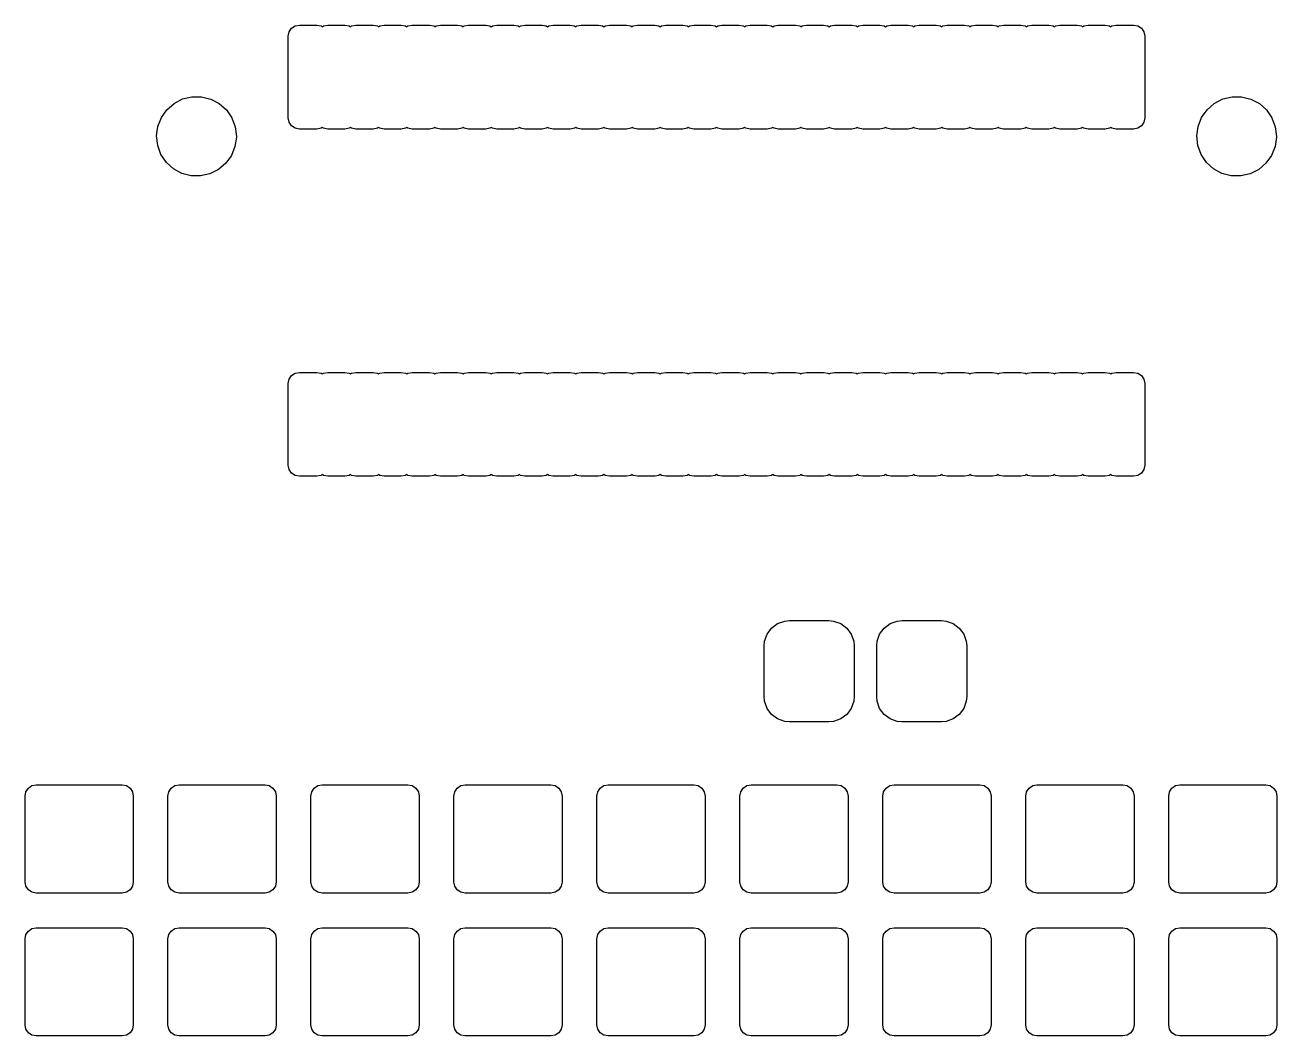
# Model space of a CAD drawing. Extents: x 0.05 to 3.94, y 0.07 to 3.93.
# Drawn here: x 0.891 to 1.767, y 0.111 to 0.818 of the extents above; entities that cross this region are included whole.
import ezdxf

# ---------------------------------------------------------------- set-up
doc = ezdxf.new("R2010")
doc.units = 0
doc.header["$MEASUREMENT"] = 0
doc.layers.add('BLACK', color=7, linetype='CONTINUOUS')

msp = doc.modelspace()

# ---------------------------------------------------------------- linework, layer by layer
at = {"layer": 'BLACK', "linetype": 'CONTINUOUS'}
for p, q in [((1.07603, 0.813013), (1.07773, 0.815568)), ((1.07773, 0.815568), (1.08029, 0.817275)), ((1.08029, 0.817275), (1.0833, 0.817874)), ((1.0833, 0.817874), (1.0953, 0.817874)), ((1.0953, 0.817874), (1.09831, 0.817275)), ((1.09831, 0.817275), (1.09915, 0.816715)), ((1.09915, 0.816715), (1.09999, 0.817275)), ((1.09999, 0.817275), (1.103, 0.817874)), ((1.103, 0.817874), (1.115, 0.817874)), ((1.115, 0.817874), (1.11801, 0.817275)), ((1.11801, 0.817275), (1.11885, 0.816717)), ((1.11885, 0.816717), (1.11969, 0.817275)), ((1.11969, 0.817275), (1.1227, 0.817874)), ((1.1227, 0.817874), (1.1347, 0.817874)), ((1.1347, 0.817874), (1.13771, 0.817275)), ((1.13771, 0.817275), (1.13855, 0.816715)), ((1.13855, 0.816715), (1.13939, 0.817275)), ((1.13939, 0.817275), (1.1424, 0.817874)), ((1.1424, 0.817874), (1.1544, 0.817874)), ((1.1544, 0.817874), (1.15741, 0.817275)), ((1.15741, 0.817275), (1.15825, 0.816715)), ((1.15825, 0.816715), (1.15909, 0.817275)), ((1.15909, 0.817275), (1.1621, 0.817874)), ((1.1621, 0.817874), (1.1741, 0.817874)), ((1.1741, 0.817874), (1.17711, 0.817275)), ((1.17711, 0.817275), (1.17795, 0.816715)), ((1.17795, 0.816715), (1.17879, 0.817275)), ((1.17879, 0.817275), (1.1818, 0.817874)), ((1.1818, 0.817874), (1.1938, 0.817874)), ((1.1938, 0.817874), (1.19681, 0.817275)), ((1.19681, 0.817275), (1.19765, 0.816715)), ((1.19765, 0.816715), (1.19849, 0.817275)), ((1.19849, 0.817275), (1.2015, 0.817874)), ((1.2015, 0.817874), (1.2135, 0.817874)), ((1.2135, 0.817874), (1.21651, 0.817275)), ((1.21651, 0.817275), (1.21735, 0.816717)), ((1.21735, 0.816717), (1.21819, 0.817275)), ((1.21819, 0.817275), (1.2212, 0.817874)), ((1.2212, 0.817874), (1.2332, 0.817874)), ((1.2332, 0.817874), (1.23621, 0.817275)), ((1.23621, 0.817275), (1.23705, 0.816715)), ((1.23705, 0.816715), (1.23789, 0.817275)), ((1.23789, 0.817275), (1.2409, 0.817874)), ((1.2409, 0.817874), (1.2529, 0.817874)), ((1.2529, 0.817874), (1.25591, 0.817275)), ((1.25591, 0.817275), (1.25675, 0.816715)), ((1.25675, 0.816715), (1.25759, 0.817275)), ((1.25759, 0.817275), (1.2606, 0.817874)), ((1.2606, 0.817874), (1.2726, 0.817874)), ((1.2726, 0.817874), (1.27561, 0.817275)), ((1.27561, 0.817275), (1.27645, 0.816715)), ((1.27645, 0.816715), (1.27729, 0.817275)), ((1.27729, 0.817275), (1.2803, 0.817874)), ((1.2803, 0.817874), (1.2923, 0.817874)), ((1.2923, 0.817874), (1.29531, 0.817275)), ((1.29531, 0.817275), (1.29615, 0.816715)), ((1.29615, 0.816715), (1.29699, 0.817275)), ((1.29699, 0.817275), (1.3, 0.817874)), ((1.3, 0.817874), (1.312, 0.817874)), ((1.312, 0.817874), (1.31501, 0.817275)), ((1.31501, 0.817275), (1.31585, 0.816717)), ((1.31585, 0.816717), (1.31669, 0.817275)), ((1.31669, 0.817275), (1.3197, 0.817874)), ((1.3197, 0.817874), (1.3317, 0.817874)), ((1.3317, 0.817874), (1.33471, 0.817275)), ((1.33471, 0.817275), (1.33555, 0.816715)), ((1.33555, 0.816715), (1.33639, 0.817275)), ((1.33639, 0.817275), (1.3394, 0.817874)), ((1.3394, 0.817874), (1.3514, 0.817874)), ((1.3514, 0.817874), (1.35441, 0.817275)), ((1.35441, 0.817275), (1.35525, 0.816715)), ((1.35525, 0.816715), (1.35609, 0.817275)), ((1.35609, 0.817275), (1.3591, 0.817874)), ((1.3591, 0.817874), (1.3711, 0.817874)), ((1.3711, 0.817874), (1.37411, 0.817275)), ((1.37411, 0.817275), (1.37495, 0.816715)), ((1.37495, 0.816715), (1.37579, 0.817275)), ((1.37579, 0.817275), (1.3788, 0.817874)), ((1.3788, 0.817874), (1.3908, 0.817874)), ((1.3908, 0.817874), (1.39381, 0.817275)), ((1.39381, 0.817275), (1.39465, 0.816715)), ((1.39465, 0.816715), (1.39549, 0.817275)), ((1.39549, 0.817275), (1.3985, 0.817874)), ((1.3985, 0.817874), (1.4105, 0.817874)), ((1.4105, 0.817874), (1.41351, 0.817275)), ((1.41351, 0.817275), (1.41435, 0.816717)), ((1.41435, 0.816717), (1.41519, 0.817275)), ((1.41519, 0.817275), (1.4182, 0.817874)), ((1.4182, 0.817874), (1.4302, 0.817874)), ((1.4302, 0.817874), (1.43321, 0.817275)), ((1.43321, 0.817275), (1.43405, 0.816715)), ((1.43405, 0.816715), (1.43489, 0.817275)), ((1.43489, 0.817275), (1.4379, 0.817874)), ((1.4379, 0.817874), (1.4499, 0.817874)), ((1.4499, 0.817874), (1.45291, 0.817275)), ((1.45291, 0.817275), (1.45375, 0.816715)), ((1.45375, 0.816715), (1.45459, 0.817275)), ((1.45459, 0.817275), (1.4576, 0.817874)), ((1.4576, 0.817874), (1.4696, 0.817874)), ((1.4696, 0.817874), (1.47261, 0.817275)), ((1.47261, 0.817275), (1.47345, 0.816715)), ((1.47345, 0.816715), (1.47429, 0.817275)), ((1.47429, 0.817275), (1.4773, 0.817874)), ((1.4773, 0.817874), (1.4893, 0.817874)), ((1.4893, 0.817874), (1.49231, 0.817275)), ((1.49231, 0.817275), (1.49315, 0.816715)), ((1.49315, 0.816715), (1.49399, 0.817275)), ((1.49399, 0.817275), (1.497, 0.817874)), ((1.497, 0.817874), (1.509, 0.817874)), ((1.509, 0.817874), (1.51201, 0.817275)), ((1.51201, 0.817275), (1.51285, 0.816717)), ((1.51285, 0.816717), (1.51369, 0.817275)), ((1.51369, 0.817275), (1.5167, 0.817874)), ((1.5167, 0.817874), (1.5287, 0.817874)), ((1.5287, 0.817874), (1.53171, 0.817275)), ((1.53171, 0.817275), (1.53255, 0.816715)), ((1.53255, 0.816715), (1.53339, 0.817275)), ((1.53339, 0.817275), (1.5364, 0.817874)), ((1.5364, 0.817874), (1.5484, 0.817874)), ((1.5484, 0.817874), (1.55141, 0.817275)), ((1.55141, 0.817275), (1.55225, 0.816715)), ((1.55225, 0.816715), (1.55309, 0.817275)), ((1.55309, 0.817275), (1.5561, 0.817874)), ((1.5561, 0.817874), (1.5681, 0.817874)), ((1.5681, 0.817874), (1.57111, 0.817275)), ((1.57111, 0.817275), (1.57195, 0.816715)), ((1.57195, 0.816715), (1.57279, 0.817275)), ((1.57279, 0.817275), (1.5758, 0.817874)), ((1.5758, 0.817874), (1.5878, 0.817874)), ((1.5878, 0.817874), (1.59081, 0.817275)), ((1.59081, 0.817275), (1.59165, 0.816715)), ((1.59165, 0.816715), (1.59249, 0.817275)), ((1.59249, 0.817275), (1.5955, 0.817874)), ((1.5955, 0.817874), (1.6075, 0.817874)), ((1.6075, 0.817874), (1.61051, 0.817275)), ((1.61051, 0.817275), (1.61135, 0.816717)), ((1.61135, 0.816717), (1.61219, 0.817275)), ((1.61219, 0.817275), (1.6152, 0.817874)), ((1.6152, 0.817874), (1.6272, 0.817874)), ((1.6272, 0.817874), (1.63021, 0.817275)), ((1.63021, 0.817275), (1.63105, 0.816715)), ((1.63105, 0.816715), (1.63189, 0.817275)), ((1.63189, 0.817275), (1.6349, 0.817874)), ((1.6349, 0.817874), (1.6469, 0.817874)), ((1.6469, 0.817874), (1.64991, 0.817275)), ((1.64991, 0.817275), (1.65075, 0.816715)), ((1.65075, 0.816715), (1.65159, 0.817275)), ((1.65159, 0.817275), (1.6546, 0.817874)), ((1.6546, 0.817874), (1.6666, 0.817874)), ((1.6666, 0.817874), (1.66961, 0.817275)), ((1.66961, 0.817275), (1.67217, 0.815568)), ((1.67217, 0.815568), (1.67387, 0.813013)), ((1.07543, 0.81), (1.07603, 0.813013)), ((1.07543, 0.753), (1.07543, 0.81)), ((1.67387, 0.813013), (1.67447, 0.81)), ((1.67447, 0.81), (1.67447, 0.753)), ((0.990486, 0.758651), (0.995532, 0.763054)), ((0.995532, 0.763054), (1.00148, 0.766126)), ((1.00148, 0.766126), (1.008, 0.767689)), ((1.008, 0.767689), (1.01469, 0.767654)), ((1.01469, 0.767654), (1.02119, 0.766023)), ((1.02119, 0.766023), (1.02711, 0.762889)), ((1.02711, 0.762889), (1.03211, 0.758433)), ((1.71809, 0.758651), (1.72313, 0.763054)), ((1.72313, 0.763054), (1.72908, 0.766126)), ((1.72908, 0.766126), (1.7356, 0.767689)), ((1.7356, 0.767689), (1.74229, 0.767654)), ((1.74229, 0.767654), (1.74879, 0.766023)), ((1.74879, 0.766023), (1.75471, 0.762889)), ((1.75471, 0.762889), (1.75971, 0.758433)), ((0.984202, 0.746932), (0.986635, 0.753172)), ((0.986635, 0.753172), (0.990486, 0.758651)), ((1.03211, 0.758433), (1.0359, 0.752914)), ((1.7118, 0.746932), (1.71423, 0.753172)), ((1.71423, 0.753172), (1.71809, 0.758651)), ((1.75971, 0.758433), (1.7635, 0.752914)), ((0.983328, 0.740292), (0.984202, 0.746932)), ((1.0359, 0.752914), (1.03827, 0.746649)), ((1.03827, 0.746649), (1.03907, 0.74)), ((1.07603, 0.749987), (1.07543, 0.753)), ((1.07773, 0.747432), (1.07603, 0.749987)), ((1.08029, 0.745725), (1.07773, 0.747432)), ((1.0833, 0.745126), (1.08029, 0.745725)), ((1.0953, 0.745126), (1.0833, 0.745126)), ((1.09831, 0.745725), (1.0953, 0.745126)), ((1.09915, 0.746285), (1.09831, 0.745725)), ((1.09999, 0.745725), (1.09915, 0.746285)), ((1.103, 0.745126), (1.09999, 0.745725)), ((1.115, 0.745126), (1.103, 0.745126)), ((1.11801, 0.745725), (1.115, 0.745126)), ((1.11885, 0.746283), (1.11801, 0.745725)), ((1.11969, 0.745725), (1.11885, 0.746283)), ((1.1227, 0.745126), (1.11969, 0.745725)), ((1.1347, 0.745126), (1.1227, 0.745126)), ((1.13771, 0.745725), (1.1347, 0.745126)), ((1.13855, 0.746285), (1.13771, 0.745725)), ((1.13939, 0.745725), (1.13855, 0.746285)), ((1.1424, 0.745126), (1.13939, 0.745725)), ((1.1544, 0.745126), (1.1424, 0.745126)), ((1.15741, 0.745725), (1.1544, 0.745126)), ((1.15825, 0.746285), (1.15741, 0.745725)), ((1.15909, 0.745725), (1.15825, 0.746285)), ((1.1621, 0.745126), (1.15909, 0.745725)), ((1.1741, 0.745126), (1.1621, 0.745126)), ((1.17711, 0.745725), (1.1741, 0.745126)), ((1.17795, 0.746285), (1.17711, 0.745725)), ((1.17879, 0.745725), (1.17795, 0.746285)), ((1.1818, 0.745126), (1.17879, 0.745725)), ((1.1938, 0.745126), (1.1818, 0.745126)), ((1.19681, 0.745725), (1.1938, 0.745126)), ((1.19765, 0.746285), (1.19681, 0.745725)), ((1.19849, 0.745725), (1.19765, 0.746285)), ((1.2015, 0.745126), (1.19849, 0.745725)), ((1.2135, 0.745126), (1.2015, 0.745126)), ((1.21651, 0.745725), (1.2135, 0.745126)), ((1.21735, 0.746283), (1.21651, 0.745725)), ((1.21819, 0.745725), (1.21735, 0.746283)), ((1.2212, 0.745126), (1.21819, 0.745725)), ((1.2332, 0.745126), (1.2212, 0.745126)), ((1.23621, 0.745725), (1.2332, 0.745126)), ((1.23705, 0.746285), (1.23621, 0.745725)), ((1.23789, 0.745725), (1.23705, 0.746285)), ((1.2409, 0.745126), (1.23789, 0.745725)), ((1.2529, 0.745126), (1.2409, 0.745126)), ((1.25591, 0.745725), (1.2529, 0.745126)), ((1.25675, 0.746285), (1.25591, 0.745725)), ((1.25759, 0.745725), (1.25675, 0.746285)), ((1.2606, 0.745126), (1.25759, 0.745725)), ((1.2726, 0.745126), (1.2606, 0.745126)), ((1.27561, 0.745725), (1.2726, 0.745126)), ((1.27645, 0.746285), (1.27561, 0.745725)), ((1.27729, 0.745725), (1.27645, 0.746285)), ((1.2803, 0.745126), (1.27729, 0.745725)), ((1.2923, 0.745126), (1.2803, 0.745126)), ((1.29531, 0.745725), (1.2923, 0.745126)), ((1.29615, 0.746285), (1.29531, 0.745725)), ((1.29699, 0.745725), (1.29615, 0.746285)), ((1.3, 0.745126), (1.29699, 0.745725)), ((1.312, 0.745126), (1.3, 0.745126)), ((1.31501, 0.745725), (1.312, 0.745126)), ((1.31585, 0.746283), (1.31501, 0.745725)), ((1.31669, 0.745725), (1.31585, 0.746283)), ((1.3197, 0.745126), (1.31669, 0.745725)), ((1.3317, 0.745126), (1.3197, 0.745126)), ((1.33471, 0.745725), (1.3317, 0.745126)), ((1.33555, 0.746285), (1.33471, 0.745725)), ((1.33639, 0.745725), (1.33555, 0.746285)), ((1.3394, 0.745126), (1.33639, 0.745725)), ((1.3514, 0.745126), (1.3394, 0.745126)), ((1.35441, 0.745725), (1.3514, 0.745126)), ((1.35525, 0.746285), (1.35441, 0.745725)), ((1.35609, 0.745725), (1.35525, 0.746285)), ((1.3591, 0.745126), (1.35609, 0.745725)), ((1.3711, 0.745126), (1.3591, 0.745126)), ((1.37411, 0.745725), (1.3711, 0.745126)), ((1.37495, 0.746285), (1.37411, 0.745725)), ((1.37579, 0.745725), (1.37495, 0.746285)), ((1.3788, 0.745126), (1.37579, 0.745725)), ((1.3908, 0.745126), (1.3788, 0.745126)), ((1.39381, 0.745725), (1.3908, 0.745126)), ((1.39465, 0.746285), (1.39381, 0.745725)), ((1.39549, 0.745725), (1.39465, 0.746285)), ((1.3985, 0.745126), (1.39549, 0.745725)), ((1.4105, 0.745126), (1.3985, 0.745126)), ((1.41351, 0.745725), (1.4105, 0.745126)), ((1.41435, 0.746283), (1.41351, 0.745725)), ((1.41519, 0.745725), (1.41435, 0.746283)), ((1.4182, 0.745126), (1.41519, 0.745725)), ((1.4302, 0.745126), (1.4182, 0.745126)), ((1.43321, 0.745725), (1.4302, 0.745126)), ((1.43405, 0.746285), (1.43321, 0.745725)), ((1.43489, 0.745725), (1.43405, 0.746285)), ((1.4379, 0.745126), (1.43489, 0.745725)), ((1.4499, 0.745126), (1.4379, 0.745126)), ((1.45291, 0.745725), (1.4499, 0.745126)), ((1.45375, 0.746285), (1.45291, 0.745725)), ((1.45459, 0.745725), (1.45375, 0.746285)), ((1.4576, 0.745126), (1.45459, 0.745725)), ((1.4696, 0.745126), (1.4576, 0.745126)), ((1.47261, 0.745725), (1.4696, 0.745126)), ((1.47345, 0.746285), (1.47261, 0.745725)), ((1.47429, 0.745725), (1.47345, 0.746285)), ((1.4773, 0.745126), (1.47429, 0.745725)), ((1.4893, 0.745126), (1.4773, 0.745126)), ((1.49231, 0.745725), (1.4893, 0.745126)), ((1.49315, 0.746285), (1.49231, 0.745725)), ((1.49399, 0.745725), (1.49315, 0.746285)), ((1.497, 0.745126), (1.49399, 0.745725)), ((1.509, 0.745126), (1.497, 0.745126)), ((1.51201, 0.745725), (1.509, 0.745126)), ((1.51285, 0.746283), (1.51201, 0.745725)), ((1.51369, 0.745725), (1.51285, 0.746283)), ((1.5167, 0.745126), (1.51369, 0.745725)), ((1.5287, 0.745126), (1.5167, 0.745126)), ((1.53171, 0.745725), (1.5287, 0.745126)), ((1.53255, 0.746285), (1.53171, 0.745725)), ((1.53339, 0.745725), (1.53255, 0.746285)), ((1.5364, 0.745126), (1.53339, 0.745725)), ((1.5484, 0.745126), (1.5364, 0.745126)), ((1.55141, 0.745725), (1.5484, 0.745126)), ((1.55225, 0.746285), (1.55141, 0.745725)), ((1.55309, 0.745725), (1.55225, 0.746285)), ((1.5561, 0.745126), (1.55309, 0.745725)), ((1.5681, 0.745126), (1.5561, 0.745126)), ((1.57111, 0.745725), (1.5681, 0.745126)), ((1.57195, 0.746285), (1.57111, 0.745725)), ((1.57279, 0.745725), (1.57195, 0.746285)), ((1.5758, 0.745126), (1.57279, 0.745725)), ((1.5878, 0.745126), (1.5758, 0.745126)), ((1.59081, 0.745725), (1.5878, 0.745126)), ((1.59165, 0.746285), (1.59081, 0.745725)), ((1.59249, 0.745725), (1.59165, 0.746285)), ((1.5955, 0.745126), (1.59249, 0.745725)), ((1.6075, 0.745126), (1.5955, 0.745126)), ((1.61051, 0.745725), (1.6075, 0.745126)), ((1.61135, 0.746283), (1.61051, 0.745725)), ((1.61219, 0.745725), (1.61135, 0.746283)), ((1.6152, 0.745126), (1.61219, 0.745725)), ((1.6272, 0.745126), (1.6152, 0.745126)), ((1.63021, 0.745725), (1.6272, 0.745126)), ((1.63105, 0.746285), (1.63021, 0.745725)), ((1.63189, 0.745725), (1.63105, 0.746285)), ((1.6349, 0.745126), (1.63189, 0.745725)), ((1.6469, 0.745126), (1.6349, 0.745126)), ((1.64991, 0.745725), (1.6469, 0.745126)), ((1.65075, 0.746285), (1.64991, 0.745725)), ((1.65159, 0.745725), (1.65075, 0.746285)), ((1.6546, 0.745126), (1.65159, 0.745725)), ((1.6666, 0.745126), (1.6546, 0.745126)), ((1.66961, 0.745725), (1.6666, 0.745126)), ((1.67217, 0.747432), (1.66961, 0.745725)), ((1.67387, 0.749987), (1.67217, 0.747432)), ((1.67447, 0.753), (1.67387, 0.749987)), ((1.71093, 0.740292), (1.7118, 0.746932)), ((1.7635, 0.752914), (1.76587, 0.746649)), ((1.76587, 0.746649), (1.76667, 0.74)), ((0.984062, 0.733635), (0.983328, 0.740292)), ((1.03907, 0.739416), (1.03812, 0.732786)), ((1.03907, 0.74), (1.03907, 0.739416)), ((1.71166, 0.733635), (1.71093, 0.740292)), ((1.76667, 0.739416), (1.76572, 0.732786)), ((1.76667, 0.74), (1.76667, 0.739416)), ((0.986364, 0.727345), (0.984062, 0.733635)), ((0.9901, 0.721787), (0.986364, 0.727345)), ((1.03812, 0.732786), (1.03563, 0.726572)), ((1.71396, 0.727345), (1.71166, 0.733635)), ((1.7177, 0.721787), (1.71396, 0.727345)), ((1.76572, 0.732786), (1.76323, 0.726572)), ((0.995053, 0.717279), (0.9901, 0.721787)), ((1.03172, 0.721133), (1.02663, 0.716783)), ((1.03563, 0.726572), (1.03172, 0.721133)), ((1.72265, 0.717279), (1.7177, 0.721787)), ((1.75932, 0.721133), (1.75423, 0.716783)), ((1.76323, 0.726572), (1.75932, 0.721133)), ((1.00094, 0.714083), (0.995053, 0.717279)), ((1.00742, 0.712384), (1.00094, 0.714083)), ((1.01411, 0.712279), (1.00742, 0.712384)), ((1.02064, 0.713774), (1.01411, 0.712279)), ((1.02663, 0.716783), (1.02064, 0.713774)), ((1.72854, 0.714083), (1.72265, 0.717279)), ((1.73502, 0.712384), (1.72854, 0.714083)), ((1.74171, 0.712279), (1.73502, 0.712384)), ((1.74824, 0.713774), (1.74171, 0.712279)), ((1.75423, 0.716783), (1.74824, 0.713774)), ((1.07543, 0.567), (1.07603, 0.570013)), ((1.07603, 0.570013), (1.07773, 0.572568)), ((1.07773, 0.572568), (1.08029, 0.574275)), ((1.08029, 0.574275), (1.0833, 0.574874)), ((1.0833, 0.574874), (1.0953, 0.574874)), ((1.0953, 0.574874), (1.09831, 0.574275)), ((1.09831, 0.574275), (1.09915, 0.573715)), ((1.09915, 0.573715), (1.09999, 0.574275)), ((1.09999, 0.574275), (1.103, 0.574874)), ((1.103, 0.574874), (1.115, 0.574874)), ((1.115, 0.574874), (1.11801, 0.574275)), ((1.11801, 0.574275), (1.11885, 0.573717)), ((1.11885, 0.573717), (1.11969, 0.574275)), ((1.11969, 0.574275), (1.1227, 0.574874)), ((1.1227, 0.574874), (1.1347, 0.574874)), ((1.1347, 0.574874), (1.13771, 0.574275)), ((1.13771, 0.574275), (1.13855, 0.573715)), ((1.13855, 0.573715), (1.13939, 0.574275)), ((1.13939, 0.574275), (1.1424, 0.574874)), ((1.1424, 0.574874), (1.1544, 0.574874)), ((1.1544, 0.574874), (1.15741, 0.574275)), ((1.15741, 0.574275), (1.15825, 0.573715)), ((1.15825, 0.573715), (1.15909, 0.574275)), ((1.15909, 0.574275), (1.1621, 0.574874)), ((1.1621, 0.574874), (1.1741, 0.574874)), ((1.1741, 0.574874), (1.17711, 0.574275)), ((1.17711, 0.574275), (1.17795, 0.573715)), ((1.17795, 0.573715), (1.17879, 0.574275)), ((1.17879, 0.574275), (1.1818, 0.574874)), ((1.1818, 0.574874), (1.1938, 0.574874)), ((1.1938, 0.574874), (1.19681, 0.574275)), ((1.19681, 0.574275), (1.19765, 0.573715)), ((1.19765, 0.573715), (1.19849, 0.574275)), ((1.19849, 0.574275), (1.2015, 0.574874)), ((1.2015, 0.574874), (1.2135, 0.574874)), ((1.2135, 0.574874), (1.21651, 0.574275)), ((1.21651, 0.574275), (1.21735, 0.573717)), ((1.21735, 0.573717), (1.21819, 0.574275)), ((1.21819, 0.574275), (1.2212, 0.574874)), ((1.2212, 0.574874), (1.2332, 0.574874)), ((1.2332, 0.574874), (1.23621, 0.574275)), ((1.23621, 0.574275), (1.23705, 0.573715)), ((1.23705, 0.573715), (1.23789, 0.574275)), ((1.23789, 0.574275), (1.2409, 0.574874)), ((1.2409, 0.574874), (1.2529, 0.574874)), ((1.2529, 0.574874), (1.25591, 0.574275)), ((1.25591, 0.574275), (1.25675, 0.573715)), ((1.25675, 0.573715), (1.25759, 0.574275)), ((1.25759, 0.574275), (1.2606, 0.574874)), ((1.2606, 0.574874), (1.2726, 0.574874)), ((1.2726, 0.574874), (1.27561, 0.574275)), ((1.27561, 0.574275), (1.27645, 0.573715)), ((1.27645, 0.573715), (1.27729, 0.574275)), ((1.27729, 0.574275), (1.2803, 0.574874)), ((1.2803, 0.574874), (1.2923, 0.574874)), ((1.2923, 0.574874), (1.29531, 0.574275)), ((1.29531, 0.574275), (1.29615, 0.573715)), ((1.29615, 0.573715), (1.29699, 0.574275)), ((1.29699, 0.574275), (1.3, 0.574874)), ((1.3, 0.574874), (1.312, 0.574874)), ((1.312, 0.574874), (1.31501, 0.574275)), ((1.31501, 0.574275), (1.31585, 0.573717)), ((1.31585, 0.573717), (1.31669, 0.574275)), ((1.31669, 0.574275), (1.3197, 0.574874)), ((1.3197, 0.574874), (1.3317, 0.574874)), ((1.3317, 0.574874), (1.33471, 0.574275)), ((1.33471, 0.574275), (1.33555, 0.573715)), ((1.33555, 0.573715), (1.33639, 0.574275)), ((1.33639, 0.574275), (1.3394, 0.574874)), ((1.3394, 0.574874), (1.3514, 0.574874)), ((1.3514, 0.574874), (1.35441, 0.574275)), ((1.35441, 0.574275), (1.35525, 0.573715)), ((1.35525, 0.573715), (1.35609, 0.574275)), ((1.35609, 0.574275), (1.3591, 0.574874)), ((1.3591, 0.574874), (1.3711, 0.574874)), ((1.3711, 0.574874), (1.37411, 0.574275)), ((1.37411, 0.574275), (1.37495, 0.573715)), ((1.37495, 0.573715), (1.37579, 0.574275)), ((1.37579, 0.574275), (1.3788, 0.574874)), ((1.3788, 0.574874), (1.3908, 0.574874)), ((1.3908, 0.574874), (1.39381, 0.574275)), ((1.39381, 0.574275), (1.39465, 0.573715)), ((1.39465, 0.573715), (1.39549, 0.574275)), ((1.39549, 0.574275), (1.3985, 0.574874)), ((1.3985, 0.574874), (1.4105, 0.574874)), ((1.4105, 0.574874), (1.41351, 0.574275)), ((1.41351, 0.574275), (1.41435, 0.573717)), ((1.41435, 0.573717), (1.41519, 0.574275)), ((1.41519, 0.574275), (1.4182, 0.574874)), ((1.4182, 0.574874), (1.4302, 0.574874)), ((1.4302, 0.574874), (1.43321, 0.574275)), ((1.43321, 0.574275), (1.43405, 0.573715)), ((1.43405, 0.573715), (1.43489, 0.574275)), ((1.43489, 0.574275), (1.4379, 0.574874)), ((1.4379, 0.574874), (1.4499, 0.574874)), ((1.4499, 0.574874), (1.45291, 0.574275)), ((1.45291, 0.574275), (1.45375, 0.573715)), ((1.45375, 0.573715), (1.45459, 0.574275)), ((1.45459, 0.574275), (1.4576, 0.574874)), ((1.4576, 0.574874), (1.4696, 0.574874)), ((1.4696, 0.574874), (1.47261, 0.574275)), ((1.47261, 0.574275), (1.47345, 0.573715)), ((1.47345, 0.573715), (1.47429, 0.574275)), ((1.47429, 0.574275), (1.4773, 0.574874)), ((1.4773, 0.574874), (1.4893, 0.574874)), ((1.4893, 0.574874), (1.49231, 0.574275)), ((1.49231, 0.574275), (1.49315, 0.573715)), ((1.49315, 0.573715), (1.49399, 0.574275)), ((1.49399, 0.574275), (1.497, 0.574874)), ((1.497, 0.574874), (1.509, 0.574874)), ((1.509, 0.574874), (1.51201, 0.574275)), ((1.51201, 0.574275), (1.51285, 0.573717)), ((1.51285, 0.573717), (1.51369, 0.574275)), ((1.51369, 0.574275), (1.5167, 0.574874)), ((1.5167, 0.574874), (1.5287, 0.574874)), ((1.5287, 0.574874), (1.53171, 0.574275)), ((1.53171, 0.574275), (1.53255, 0.573715)), ((1.53255, 0.573715), (1.53339, 0.574275)), ((1.53339, 0.574275), (1.5364, 0.574874)), ((1.5364, 0.574874), (1.5484, 0.574874)), ((1.5484, 0.574874), (1.55141, 0.574275)), ((1.55141, 0.574275), (1.55225, 0.573715)), ((1.55225, 0.573715), (1.55309, 0.574275)), ((1.55309, 0.574275), (1.5561, 0.574874)), ((1.5561, 0.574874), (1.5681, 0.574874)), ((1.5681, 0.574874), (1.57111, 0.574275)), ((1.57111, 0.574275), (1.57195, 0.573715)), ((1.57195, 0.573715), (1.57279, 0.574275)), ((1.57279, 0.574275), (1.5758, 0.574874)), ((1.5758, 0.574874), (1.5878, 0.574874)), ((1.5878, 0.574874), (1.59081, 0.574275)), ((1.59081, 0.574275), (1.59165, 0.573715)), ((1.59165, 0.573715), (1.59249, 0.574275)), ((1.59249, 0.574275), (1.5955, 0.574874)), ((1.5955, 0.574874), (1.6075, 0.574874)), ((1.6075, 0.574874), (1.61051, 0.574275)), ((1.61051, 0.574275), (1.61135, 0.573717)), ((1.61135, 0.573717), (1.61219, 0.574275)), ((1.61219, 0.574275), (1.6152, 0.574874)), ((1.6152, 0.574874), (1.6272, 0.574874)), ((1.6272, 0.574874), (1.63021, 0.574275)), ((1.63021, 0.574275), (1.63105, 0.573715)), ((1.63105, 0.573715), (1.63189, 0.574275)), ((1.63189, 0.574275), (1.6349, 0.574874)), ((1.6349, 0.574874), (1.6469, 0.574874)), ((1.6469, 0.574874), (1.64991, 0.574275)), ((1.64991, 0.574275), (1.65075, 0.573715)), ((1.65075, 0.573715), (1.65159, 0.574275)), ((1.65159, 0.574275), (1.6546, 0.574874)), ((1.6546, 0.574874), (1.6666, 0.574874)), ((1.6666, 0.574874), (1.66961, 0.574275)), ((1.66961, 0.574275), (1.67217, 0.572568)), ((1.67217, 0.572568), (1.67387, 0.570013)), ((1.67387, 0.570013), (1.67447, 0.567)), ((1.07543, 0.51), (1.07543, 0.567)), ((1.67447, 0.567), (1.67447, 0.51)), ((1.07603, 0.506987), (1.07543, 0.51)), ((1.67447, 0.51), (1.67387, 0.506987)), ((1.07773, 0.504432), (1.07603, 0.506987)), ((1.08029, 0.502725), (1.07773, 0.504432)), ((1.0833, 0.502126), (1.08029, 0.502725)), ((1.0953, 0.502126), (1.0833, 0.502126)), ((1.09831, 0.502725), (1.0953, 0.502126)), ((1.09915, 0.503285), (1.09831, 0.502725)), ((1.09999, 0.502725), (1.09915, 0.503285)), ((1.103, 0.502126), (1.09999, 0.502725)), ((1.115, 0.502126), (1.103, 0.502126)), ((1.11801, 0.502725), (1.115, 0.502126)), ((1.11885, 0.503283), (1.11801, 0.502725)), ((1.11969, 0.502725), (1.11885, 0.503283)), ((1.1227, 0.502126), (1.11969, 0.502725)), ((1.1347, 0.502126), (1.1227, 0.502126)), ((1.13771, 0.502725), (1.1347, 0.502126)), ((1.13855, 0.503285), (1.13771, 0.502725)), ((1.13939, 0.502725), (1.13855, 0.503285)), ((1.1424, 0.502126), (1.13939, 0.502725)), ((1.1544, 0.502126), (1.1424, 0.502126)), ((1.15741, 0.502725), (1.1544, 0.502126)), ((1.15825, 0.503285), (1.15741, 0.502725)), ((1.15909, 0.502725), (1.15825, 0.503285)), ((1.1621, 0.502126), (1.15909, 0.502725)), ((1.1741, 0.502126), (1.1621, 0.502126)), ((1.17711, 0.502725), (1.1741, 0.502126)), ((1.17795, 0.503285), (1.17711, 0.502725)), ((1.17879, 0.502725), (1.17795, 0.503285)), ((1.1818, 0.502126), (1.17879, 0.502725)), ((1.1938, 0.502126), (1.1818, 0.502126)), ((1.19681, 0.502725), (1.1938, 0.502126)), ((1.19765, 0.503285), (1.19681, 0.502725)), ((1.19849, 0.502725), (1.19765, 0.503285)), ((1.2015, 0.502126), (1.19849, 0.502725)), ((1.2135, 0.502126), (1.2015, 0.502126)), ((1.21651, 0.502725), (1.2135, 0.502126)), ((1.21735, 0.503283), (1.21651, 0.502725)), ((1.21819, 0.502725), (1.21735, 0.503283)), ((1.2212, 0.502126), (1.21819, 0.502725)), ((1.2332, 0.502126), (1.2212, 0.502126)), ((1.23621, 0.502725), (1.2332, 0.502126)), ((1.23705, 0.503285), (1.23621, 0.502725)), ((1.23789, 0.502725), (1.23705, 0.503285)), ((1.2409, 0.502126), (1.23789, 0.502725)), ((1.2529, 0.502126), (1.2409, 0.502126)), ((1.25591, 0.502725), (1.2529, 0.502126)), ((1.25675, 0.503285), (1.25591, 0.502725)), ((1.25759, 0.502725), (1.25675, 0.503285)), ((1.2606, 0.502126), (1.25759, 0.502725)), ((1.2726, 0.502126), (1.2606, 0.502126)), ((1.27561, 0.502725), (1.2726, 0.502126)), ((1.27645, 0.503285), (1.27561, 0.502725)), ((1.27729, 0.502725), (1.27645, 0.503285)), ((1.2803, 0.502126), (1.27729, 0.502725)), ((1.2923, 0.502126), (1.2803, 0.502126)), ((1.29531, 0.502725), (1.2923, 0.502126)), ((1.29615, 0.503285), (1.29531, 0.502725)), ((1.29699, 0.502725), (1.29615, 0.503285)), ((1.3, 0.502126), (1.29699, 0.502725)), ((1.312, 0.502126), (1.3, 0.502126)), ((1.31501, 0.502725), (1.312, 0.502126)), ((1.31585, 0.503283), (1.31501, 0.502725)), ((1.31669, 0.502725), (1.31585, 0.503283)), ((1.3197, 0.502126), (1.31669, 0.502725)), ((1.3317, 0.502126), (1.3197, 0.502126)), ((1.33471, 0.502725), (1.3317, 0.502126)), ((1.33555, 0.503285), (1.33471, 0.502725)), ((1.33639, 0.502725), (1.33555, 0.503285)), ((1.3394, 0.502126), (1.33639, 0.502725)), ((1.3514, 0.502126), (1.3394, 0.502126)), ((1.35441, 0.502725), (1.3514, 0.502126)), ((1.35525, 0.503285), (1.35441, 0.502725)), ((1.35609, 0.502725), (1.35525, 0.503285)), ((1.3591, 0.502126), (1.35609, 0.502725)), ((1.3711, 0.502126), (1.3591, 0.502126)), ((1.37411, 0.502725), (1.3711, 0.502126)), ((1.37495, 0.503285), (1.37411, 0.502725)), ((1.37579, 0.502725), (1.37495, 0.503285)), ((1.3788, 0.502126), (1.37579, 0.502725)), ((1.3908, 0.502126), (1.3788, 0.502126)), ((1.39381, 0.502725), (1.3908, 0.502126)), ((1.39465, 0.503285), (1.39381, 0.502725)), ((1.39549, 0.502725), (1.39465, 0.503285)), ((1.3985, 0.502126), (1.39549, 0.502725)), ((1.4105, 0.502126), (1.3985, 0.502126)), ((1.41351, 0.502725), (1.4105, 0.502126)), ((1.41435, 0.503283), (1.41351, 0.502725)), ((1.41519, 0.502725), (1.41435, 0.503283)), ((1.4182, 0.502126), (1.41519, 0.502725)), ((1.4302, 0.502126), (1.4182, 0.502126)), ((1.43321, 0.502725), (1.4302, 0.502126)), ((1.43405, 0.503285), (1.43321, 0.502725)), ((1.43489, 0.502725), (1.43405, 0.503285)), ((1.4379, 0.502126), (1.43489, 0.502725)), ((1.4499, 0.502126), (1.4379, 0.502126)), ((1.45291, 0.502725), (1.4499, 0.502126)), ((1.45375, 0.503285), (1.45291, 0.502725)), ((1.45459, 0.502725), (1.45375, 0.503285)), ((1.4576, 0.502126), (1.45459, 0.502725)), ((1.4696, 0.502126), (1.4576, 0.502126)), ((1.47261, 0.502725), (1.4696, 0.502126)), ((1.47345, 0.503285), (1.47261, 0.502725)), ((1.47429, 0.502725), (1.47345, 0.503285)), ((1.4773, 0.502126), (1.47429, 0.502725)), ((1.4893, 0.502126), (1.4773, 0.502126)), ((1.49231, 0.502725), (1.4893, 0.502126)), ((1.49315, 0.503285), (1.49231, 0.502725)), ((1.49399, 0.502725), (1.49315, 0.503285)), ((1.497, 0.502126), (1.49399, 0.502725)), ((1.509, 0.502126), (1.497, 0.502126)), ((1.51201, 0.502725), (1.509, 0.502126)), ((1.51285, 0.503283), (1.51201, 0.502725)), ((1.51369, 0.502725), (1.51285, 0.503283)), ((1.5167, 0.502126), (1.51369, 0.502725)), ((1.5287, 0.502126), (1.5167, 0.502126)), ((1.53171, 0.502725), (1.5287, 0.502126)), ((1.53255, 0.503285), (1.53171, 0.502725)), ((1.53339, 0.502725), (1.53255, 0.503285)), ((1.5364, 0.502126), (1.53339, 0.502725)), ((1.5484, 0.502126), (1.5364, 0.502126)), ((1.55141, 0.502725), (1.5484, 0.502126)), ((1.55225, 0.503285), (1.55141, 0.502725)), ((1.55309, 0.502725), (1.55225, 0.503285)), ((1.5561, 0.502126), (1.55309, 0.502725)), ((1.5681, 0.502126), (1.5561, 0.502126)), ((1.57111, 0.502725), (1.5681, 0.502126)), ((1.57195, 0.503285), (1.57111, 0.502725)), ((1.57279, 0.502725), (1.57195, 0.503285)), ((1.5758, 0.502126), (1.57279, 0.502725)), ((1.5878, 0.502126), (1.5758, 0.502126)), ((1.59081, 0.502725), (1.5878, 0.502126)), ((1.59165, 0.503285), (1.59081, 0.502725)), ((1.59249, 0.502725), (1.59165, 0.503285)), ((1.5955, 0.502126), (1.59249, 0.502725)), ((1.6075, 0.502126), (1.5955, 0.502126)), ((1.61051, 0.502725), (1.6075, 0.502126)), ((1.61135, 0.503283), (1.61051, 0.502725)), ((1.61219, 0.502725), (1.61135, 0.503283)), ((1.6152, 0.502126), (1.61219, 0.502725)), ((1.6272, 0.502126), (1.6152, 0.502126)), ((1.63021, 0.502725), (1.6272, 0.502126)), ((1.63105, 0.503285), (1.63021, 0.502725)), ((1.63189, 0.502725), (1.63105, 0.503285)), ((1.6349, 0.502126), (1.63189, 0.502725)), ((1.6469, 0.502126), (1.6349, 0.502126)), ((1.64991, 0.502725), (1.6469, 0.502126)), ((1.65075, 0.503285), (1.64991, 0.502725)), ((1.65159, 0.502725), (1.65075, 0.503285)), ((1.6546, 0.502126), (1.65159, 0.502725)), ((1.6666, 0.502126), (1.6546, 0.502126)), ((1.66961, 0.502725), (1.6666, 0.502126)), ((1.67217, 0.504432), (1.66961, 0.502725)), ((1.67387, 0.506987), (1.67217, 0.504432)), ((1.41033, 0.391755), (1.41346, 0.395992)), ((1.41346, 0.395992), (1.41769, 0.399122)), ((1.41769, 0.399122), (1.42266, 0.400867)), ((1.42266, 0.400867), (1.42598, 0.401181)), ((1.42598, 0.401181), (1.45354, 0.401181)), ((1.45354, 0.401181), (1.45686, 0.400867)), ((1.45686, 0.400867), (1.46183, 0.399122)), ((1.46183, 0.399122), (1.46607, 0.395992)), ((1.46607, 0.395992), (1.4692, 0.391755)), ((1.48907, 0.391755), (1.4922, 0.395992)), ((1.4922, 0.395992), (1.49643, 0.399122)), ((1.49643, 0.399122), (1.5014, 0.400867)), ((1.5014, 0.400867), (1.50472, 0.401181)), ((1.50472, 0.401181), (1.53228, 0.401181)), ((1.53228, 0.401181), (1.5356, 0.400867)), ((1.5356, 0.400867), (1.54057, 0.399122)), ((1.54057, 0.399122), (1.54481, 0.395992)), ((1.54481, 0.395992), (1.54794, 0.391755)), ((1.40827, 0.383465), (1.40858, 0.386784)), ((1.40858, 0.386784), (1.41033, 0.391755)), ((1.4692, 0.391755), (1.47095, 0.386784)), ((1.47095, 0.386784), (1.47126, 0.383465)), ((1.48701, 0.383465), (1.48732, 0.386784)), ((1.48732, 0.386784), (1.48907, 0.391755)), ((1.54794, 0.391755), (1.54969, 0.386784)), ((1.54969, 0.386784), (1.55, 0.383465)), ((1.40827, 0.348031), (1.40827, 0.383465)), ((1.47126, 0.383465), (1.47126, 0.348031)), ((1.48701, 0.348031), (1.48701, 0.383465)), ((1.55, 0.383465), (1.55, 0.348031)), ((1.40858, 0.344712), (1.40827, 0.348031)), ((1.41033, 0.339741), (1.40858, 0.344712)), ((1.47095, 0.344712), (1.4692, 0.339741)), ((1.47126, 0.348031), (1.47095, 0.344712)), ((1.48732, 0.344712), (1.48701, 0.348031)), ((1.48907, 0.339741), (1.48732, 0.344712)), ((1.54969, 0.344712), (1.54794, 0.339741)), ((1.55, 0.348031), (1.54969, 0.344712)), ((1.41346, 0.335504), (1.41033, 0.339741)), ((1.41769, 0.332374), (1.41346, 0.335504)), ((1.46607, 0.335504), (1.46183, 0.332374)), ((1.4692, 0.339741), (1.46607, 0.335504)), ((1.4922, 0.335504), (1.48907, 0.339741)), ((1.49643, 0.332374), (1.4922, 0.335504)), ((1.54481, 0.335504), (1.54057, 0.332374)), ((1.54794, 0.339741), (1.54481, 0.335504)), ((1.42266, 0.330629), (1.41769, 0.332374)), ((1.42598, 0.330315), (1.42266, 0.330629)), ((1.45354, 0.330315), (1.42598, 0.330315)), ((1.45686, 0.330629), (1.45354, 0.330315)), ((1.46183, 0.332374), (1.45686, 0.330629)), ((1.5014, 0.330629), (1.49643, 0.332374)), ((1.50472, 0.330315), (1.5014, 0.330629)), ((1.53228, 0.330315), (1.50472, 0.330315)), ((1.5356, 0.330629), (1.53228, 0.330315)), ((1.54057, 0.332374), (1.5356, 0.330629)), ((0.89126, 0.278425), (0.891859, 0.281438)), ((0.891859, 0.281438), (0.893566, 0.283993)), ((0.893566, 0.283993), (0.896121, 0.2857)), ((0.896121, 0.2857), (0.899134, 0.286299)), ((0.899134, 0.286299), (0.959134, 0.286299)), ((0.959134, 0.286299), (0.962147, 0.2857)), ((0.962147, 0.2857), (0.964702, 0.283993)), ((0.964702, 0.283993), (0.966409, 0.281438)), ((0.966409, 0.281438), (0.967008, 0.278425)), ((0.99126, 0.278425), (0.991859, 0.281438)), ((0.991859, 0.281438), (0.993566, 0.283993)), ((0.993566, 0.283993), (0.996121, 0.2857)), ((0.996121, 0.2857), (0.999134, 0.286299)), ((0.999134, 0.286299), (1.05913, 0.286299)), ((1.05913, 0.286299), (1.06215, 0.2857)), ((1.06215, 0.2857), (1.0647, 0.283993)), ((1.0647, 0.283993), (1.06641, 0.281438)), ((1.06641, 0.281438), (1.06701, 0.278425)), ((1.09126, 0.278425), (1.09186, 0.281438)), ((1.09186, 0.281438), (1.09357, 0.283993)), ((1.09357, 0.283993), (1.09612, 0.2857)), ((1.09612, 0.2857), (1.09913, 0.286299)), ((1.09913, 0.286299), (1.15913, 0.286299)), ((1.15913, 0.286299), (1.16215, 0.2857)), ((1.16215, 0.2857), (1.1647, 0.283993)), ((1.1647, 0.283993), (1.16641, 0.281438)), ((1.16641, 0.281438), (1.16701, 0.278425)), ((1.19126, 0.278425), (1.19186, 0.281438)), ((1.19186, 0.281438), (1.19357, 0.283993)), ((1.19357, 0.283993), (1.19612, 0.2857)), ((1.19612, 0.2857), (1.19913, 0.286299)), ((1.19913, 0.286299), (1.25913, 0.286299)), ((1.25913, 0.286299), (1.26215, 0.2857)), ((1.26215, 0.2857), (1.2647, 0.283993)), ((1.2647, 0.283993), (1.26641, 0.281438)), ((1.26641, 0.281438), (1.26701, 0.278425)), ((1.29126, 0.278425), (1.29186, 0.281438)), ((1.29186, 0.281438), (1.29357, 0.283993)), ((1.29357, 0.283993), (1.29612, 0.2857)), ((1.29612, 0.2857), (1.29913, 0.286299)), ((1.29913, 0.286299), (1.35913, 0.286299)), ((1.35913, 0.286299), (1.36215, 0.2857)), ((1.36215, 0.2857), (1.3647, 0.283993)), ((1.3647, 0.283993), (1.36641, 0.281438)), ((1.36641, 0.281438), (1.36701, 0.278425)), ((1.39126, 0.278425), (1.39186, 0.281438)), ((1.39186, 0.281438), (1.39357, 0.283993)), ((1.39357, 0.283993), (1.39612, 0.2857)), ((1.39612, 0.2857), (1.39913, 0.286299)), ((1.39913, 0.286299), (1.45913, 0.286299)), ((1.45913, 0.286299), (1.46215, 0.2857)), ((1.46215, 0.2857), (1.4647, 0.283993)), ((1.4647, 0.283993), (1.46641, 0.281438)), ((1.46641, 0.281438), (1.46701, 0.278425)), ((1.49126, 0.278425), (1.49186, 0.281438)), ((1.49186, 0.281438), (1.49357, 0.283993)), ((1.49357, 0.283993), (1.49612, 0.2857)), ((1.49612, 0.2857), (1.49913, 0.286299)), ((1.49913, 0.286299), (1.55913, 0.286299)), ((1.55913, 0.286299), (1.56215, 0.2857)), ((1.56215, 0.2857), (1.5647, 0.283993)), ((1.5647, 0.283993), (1.56641, 0.281438)), ((1.56641, 0.281438), (1.56701, 0.278425)), ((1.59126, 0.278425), (1.59186, 0.281438)), ((1.59186, 0.281438), (1.59357, 0.283993)), ((1.59357, 0.283993), (1.59612, 0.2857)), ((1.59612, 0.2857), (1.59913, 0.286299)), ((1.59913, 0.286299), (1.65913, 0.286299)), ((1.65913, 0.286299), (1.66215, 0.2857)), ((1.66215, 0.2857), (1.6647, 0.283993)), ((1.6647, 0.283993), (1.66641, 0.281438)), ((1.66641, 0.281438), (1.66701, 0.278425)), ((1.69126, 0.278425), (1.69186, 0.281438)), ((1.69186, 0.281438), (1.69357, 0.283993)), ((1.69357, 0.283993), (1.69612, 0.2857)), ((1.69612, 0.2857), (1.69913, 0.286299)), ((1.69913, 0.286299), (1.75913, 0.286299)), ((1.75913, 0.286299), (1.76215, 0.2857)), ((1.76215, 0.2857), (1.7647, 0.283993)), ((1.7647, 0.283993), (1.76641, 0.281438)), ((1.76641, 0.281438), (1.76701, 0.278425)), ((0.89126, 0.218425), (0.89126, 0.278425)), ((0.967008, 0.278425), (0.967008, 0.218425)), ((0.99126, 0.218425), (0.99126, 0.278425)), ((1.06701, 0.278425), (1.06701, 0.218425)), ((1.09126, 0.218425), (1.09126, 0.278425)), ((1.16701, 0.278425), (1.16701, 0.218425)), ((1.19126, 0.218425), (1.19126, 0.278425)), ((1.26701, 0.278425), (1.26701, 0.218425)), ((1.29126, 0.218425), (1.29126, 0.278425)), ((1.36701, 0.278425), (1.36701, 0.218425)), ((1.39126, 0.218425), (1.39126, 0.278425)), ((1.46701, 0.278425), (1.46701, 0.218425)), ((1.49126, 0.218425), (1.49126, 0.278425)), ((1.56701, 0.278425), (1.56701, 0.218425)), ((1.59126, 0.218425), (1.59126, 0.278425)), ((1.66701, 0.278425), (1.66701, 0.218425)), ((1.69126, 0.218425), (1.69126, 0.278425)), ((1.76701, 0.278425), (1.76701, 0.218425)), ((0.891859, 0.215412), (0.89126, 0.218425)), ((0.893566, 0.212857), (0.891859, 0.215412)), ((0.896121, 0.211151), (0.893566, 0.212857)), ((0.899134, 0.210551), (0.896121, 0.211151)), ((0.959134, 0.210551), (0.899134, 0.210551)), ((0.962147, 0.211151), (0.959134, 0.210551)), ((0.964702, 0.212857), (0.962147, 0.211151)), ((0.966409, 0.215412), (0.964702, 0.212857)), ((0.967008, 0.218425), (0.966409, 0.215412)), ((0.991859, 0.215412), (0.99126, 0.218425)), ((0.993566, 0.212857), (0.991859, 0.215412)), ((0.996121, 0.211151), (0.993566, 0.212857)), ((0.999134, 0.210551), (0.996121, 0.211151)), ((1.05913, 0.210551), (0.999134, 0.210551)), ((1.06215, 0.211151), (1.05913, 0.210551)), ((1.0647, 0.212857), (1.06215, 0.211151)), ((1.06641, 0.215412), (1.0647, 0.212857)), ((1.06701, 0.218425), (1.06641, 0.215412)), ((1.09186, 0.215412), (1.09126, 0.218425)), ((1.09357, 0.212857), (1.09186, 0.215412)), ((1.09612, 0.211151), (1.09357, 0.212857)), ((1.09913, 0.210551), (1.09612, 0.211151)), ((1.15913, 0.210551), (1.09913, 0.210551)), ((1.16215, 0.211151), (1.15913, 0.210551)), ((1.1647, 0.212857), (1.16215, 0.211151)), ((1.16641, 0.215412), (1.1647, 0.212857)), ((1.16701, 0.218425), (1.16641, 0.215412)), ((1.19186, 0.215412), (1.19126, 0.218425)), ((1.19357, 0.212857), (1.19186, 0.215412)), ((1.19612, 0.211151), (1.19357, 0.212857)), ((1.19913, 0.210551), (1.19612, 0.211151)), ((1.25913, 0.210551), (1.19913, 0.210551)), ((1.26215, 0.211151), (1.25913, 0.210551)), ((1.2647, 0.212857), (1.26215, 0.211151)), ((1.26641, 0.215412), (1.2647, 0.212857)), ((1.26701, 0.218425), (1.26641, 0.215412)), ((1.29186, 0.215412), (1.29126, 0.218425)), ((1.29357, 0.212857), (1.29186, 0.215412)), ((1.29612, 0.211151), (1.29357, 0.212857)), ((1.29913, 0.210551), (1.29612, 0.211151)), ((1.35913, 0.210551), (1.29913, 0.210551)), ((1.36215, 0.211151), (1.35913, 0.210551)), ((1.3647, 0.212857), (1.36215, 0.211151)), ((1.36641, 0.215412), (1.3647, 0.212857)), ((1.36701, 0.218425), (1.36641, 0.215412)), ((1.39186, 0.215412), (1.39126, 0.218425)), ((1.39357, 0.212857), (1.39186, 0.215412)), ((1.39612, 0.211151), (1.39357, 0.212857)), ((1.39913, 0.210551), (1.39612, 0.211151)), ((1.45913, 0.210551), (1.39913, 0.210551)), ((1.46215, 0.211151), (1.45913, 0.210551)), ((1.4647, 0.212857), (1.46215, 0.211151)), ((1.46641, 0.215412), (1.4647, 0.212857)), ((1.46701, 0.218425), (1.46641, 0.215412)), ((1.49186, 0.215412), (1.49126, 0.218425)), ((1.49357, 0.212857), (1.49186, 0.215412)), ((1.49612, 0.211151), (1.49357, 0.212857)), ((1.49913, 0.210551), (1.49612, 0.211151)), ((1.55913, 0.210551), (1.49913, 0.210551)), ((1.56215, 0.211151), (1.55913, 0.210551)), ((1.5647, 0.212857), (1.56215, 0.211151)), ((1.56641, 0.215412), (1.5647, 0.212857)), ((1.56701, 0.218425), (1.56641, 0.215412)), ((1.59186, 0.215412), (1.59126, 0.218425)), ((1.59357, 0.212857), (1.59186, 0.215412)), ((1.59612, 0.211151), (1.59357, 0.212857)), ((1.59913, 0.210551), (1.59612, 0.211151)), ((1.65913, 0.210551), (1.59913, 0.210551)), ((1.66215, 0.211151), (1.65913, 0.210551)), ((1.6647, 0.212857), (1.66215, 0.211151)), ((1.66641, 0.215412), (1.6647, 0.212857)), ((1.66701, 0.218425), (1.66641, 0.215412)), ((1.69186, 0.215412), (1.69126, 0.218425)), ((1.69357, 0.212857), (1.69186, 0.215412)), ((1.69612, 0.211151), (1.69357, 0.212857)), ((1.69913, 0.210551), (1.69612, 0.211151)), ((1.75913, 0.210551), (1.69913, 0.210551)), ((1.76215, 0.211151), (1.75913, 0.210551)), ((1.7647, 0.212857), (1.76215, 0.211151)), ((1.76641, 0.215412), (1.7647, 0.212857)), ((1.76701, 0.218425), (1.76641, 0.215412)), ((0.891859, 0.181438), (0.893566, 0.183993)), ((0.893566, 0.183993), (0.896121, 0.1857)), ((0.896121, 0.1857), (0.899134, 0.186299)), ((0.899134, 0.186299), (0.959134, 0.186299)), ((0.959134, 0.186299), (0.962147, 0.1857)), ((0.962147, 0.1857), (0.964702, 0.183993)), ((0.964702, 0.183993), (0.966409, 0.181438)), ((0.991859, 0.181438), (0.993566, 0.183993)), ((0.993566, 0.183993), (0.996121, 0.1857)), ((0.996121, 0.1857), (0.999134, 0.186299)), ((0.999134, 0.186299), (1.05913, 0.186299)), ((1.05913, 0.186299), (1.06215, 0.1857)), ((1.06215, 0.1857), (1.0647, 0.183993)), ((1.0647, 0.183993), (1.06641, 0.181438)), ((1.09186, 0.181438), (1.09357, 0.183993)), ((1.09357, 0.183993), (1.09612, 0.1857)), ((1.09612, 0.1857), (1.09913, 0.186299)), ((1.09913, 0.186299), (1.15913, 0.186299)), ((1.15913, 0.186299), (1.16215, 0.1857)), ((1.16215, 0.1857), (1.1647, 0.183993)), ((1.1647, 0.183993), (1.16641, 0.181438)), ((1.19186, 0.181438), (1.19357, 0.183993)), ((1.19357, 0.183993), (1.19612, 0.1857)), ((1.19612, 0.1857), (1.19913, 0.186299)), ((1.19913, 0.186299), (1.25913, 0.186299)), ((1.25913, 0.186299), (1.26215, 0.1857)), ((1.26215, 0.1857), (1.2647, 0.183993)), ((1.2647, 0.183993), (1.26641, 0.181438)), ((1.29186, 0.181438), (1.29357, 0.183993)), ((1.29357, 0.183993), (1.29612, 0.1857)), ((1.29612, 0.1857), (1.29913, 0.186299)), ((1.29913, 0.186299), (1.35913, 0.186299)), ((1.35913, 0.186299), (1.36215, 0.1857)), ((1.36215, 0.1857), (1.3647, 0.183993)), ((1.3647, 0.183993), (1.36641, 0.181438)), ((1.39186, 0.181438), (1.39357, 0.183993)), ((1.39357, 0.183993), (1.39612, 0.1857)), ((1.39612, 0.1857), (1.39913, 0.186299)), ((1.39913, 0.186299), (1.45913, 0.186299)), ((1.45913, 0.186299), (1.46215, 0.1857)), ((1.46215, 0.1857), (1.4647, 0.183993)), ((1.4647, 0.183993), (1.46641, 0.181438)), ((1.49186, 0.181438), (1.49357, 0.183993)), ((1.49357, 0.183993), (1.49612, 0.1857)), ((1.49612, 0.1857), (1.49913, 0.186299)), ((1.49913, 0.186299), (1.55913, 0.186299)), ((1.55913, 0.186299), (1.56215, 0.1857)), ((1.56215, 0.1857), (1.5647, 0.183993)), ((1.5647, 0.183993), (1.56641, 0.181438)), ((1.59186, 0.181438), (1.59357, 0.183993)), ((1.59357, 0.183993), (1.59612, 0.1857)), ((1.59612, 0.1857), (1.59913, 0.186299)), ((1.59913, 0.186299), (1.65913, 0.186299)), ((1.65913, 0.186299), (1.66215, 0.1857)), ((1.66215, 0.1857), (1.6647, 0.183993)), ((1.6647, 0.183993), (1.66641, 0.181438)), ((1.69186, 0.181438), (1.69357, 0.183993)), ((1.69357, 0.183993), (1.69612, 0.1857)), ((1.69612, 0.1857), (1.69913, 0.186299)), ((1.69913, 0.186299), (1.75913, 0.186299)), ((1.75913, 0.186299), (1.76215, 0.1857)), ((1.76215, 0.1857), (1.7647, 0.183993)), ((1.7647, 0.183993), (1.76641, 0.181438)), ((0.89126, 0.178425), (0.891859, 0.181438)), ((0.89126, 0.118425), (0.89126, 0.178425)), ((0.966409, 0.181438), (0.967008, 0.178425)), ((0.967008, 0.178425), (0.967008, 0.118425)), ((0.99126, 0.178425), (0.991859, 0.181438)), ((0.99126, 0.118425), (0.99126, 0.178425)), ((1.06641, 0.181438), (1.06701, 0.178425)), ((1.06701, 0.178425), (1.06701, 0.118425)), ((1.09126, 0.178425), (1.09186, 0.181438)), ((1.09126, 0.118425), (1.09126, 0.178425)), ((1.16641, 0.181438), (1.16701, 0.178425)), ((1.16701, 0.178425), (1.16701, 0.118425)), ((1.19126, 0.178425), (1.19186, 0.181438)), ((1.19126, 0.118425), (1.19126, 0.178425)), ((1.26641, 0.181438), (1.26701, 0.178425)), ((1.26701, 0.178425), (1.26701, 0.118425)), ((1.29126, 0.178425), (1.29186, 0.181438)), ((1.29126, 0.118425), (1.29126, 0.178425)), ((1.36641, 0.181438), (1.36701, 0.178425)), ((1.36701, 0.178425), (1.36701, 0.118425)), ((1.39126, 0.178425), (1.39186, 0.181438)), ((1.39126, 0.118425), (1.39126, 0.178425)), ((1.46641, 0.181438), (1.46701, 0.178425)), ((1.46701, 0.178425), (1.46701, 0.118425)), ((1.49126, 0.178425), (1.49186, 0.181438)), ((1.49126, 0.118425), (1.49126, 0.178425)), ((1.56641, 0.181438), (1.56701, 0.178425)), ((1.56701, 0.178425), (1.56701, 0.118425)), ((1.59126, 0.178425), (1.59186, 0.181438)), ((1.59126, 0.118425), (1.59126, 0.178425)), ((1.66641, 0.181438), (1.66701, 0.178425)), ((1.66701, 0.178425), (1.66701, 0.118425)), ((1.69126, 0.178425), (1.69186, 0.181438)), ((1.69126, 0.118425), (1.69126, 0.178425)), ((1.76641, 0.181438), (1.76701, 0.178425)), ((1.76701, 0.178425), (1.76701, 0.118425)), ((0.891859, 0.115412), (0.89126, 0.118425)), ((0.893566, 0.112857), (0.891859, 0.115412)), ((0.966409, 0.115412), (0.964702, 0.112857)), ((0.967008, 0.118425), (0.966409, 0.115412)), ((0.991859, 0.115412), (0.99126, 0.118425)), ((0.993566, 0.112857), (0.991859, 0.115412)), ((1.06641, 0.115412), (1.0647, 0.112857)), ((1.06701, 0.118425), (1.06641, 0.115412)), ((1.09186, 0.115412), (1.09126, 0.118425)), ((1.09357, 0.112857), (1.09186, 0.115412)), ((1.16641, 0.115412), (1.1647, 0.112857)), ((1.16701, 0.118425), (1.16641, 0.115412)), ((1.19186, 0.115412), (1.19126, 0.118425)), ((1.19357, 0.112857), (1.19186, 0.115412)), ((1.26641, 0.115412), (1.2647, 0.112857)), ((1.26701, 0.118425), (1.26641, 0.115412)), ((1.29186, 0.115412), (1.29126, 0.118425)), ((1.29357, 0.112857), (1.29186, 0.115412)), ((1.36641, 0.115412), (1.3647, 0.112857)), ((1.36701, 0.118425), (1.36641, 0.115412)), ((1.39186, 0.115412), (1.39126, 0.118425)), ((1.39357, 0.112857), (1.39186, 0.115412)), ((1.46641, 0.115412), (1.4647, 0.112857)), ((1.46701, 0.118425), (1.46641, 0.115412)), ((1.49186, 0.115412), (1.49126, 0.118425)), ((1.49357, 0.112857), (1.49186, 0.115412)), ((1.56641, 0.115412), (1.5647, 0.112857)), ((1.56701, 0.118425), (1.56641, 0.115412)), ((1.59186, 0.115412), (1.59126, 0.118425)), ((1.59357, 0.112857), (1.59186, 0.115412)), ((1.66641, 0.115412), (1.6647, 0.112857)), ((1.66701, 0.118425), (1.66641, 0.115412)), ((1.69186, 0.115412), (1.69126, 0.118425)), ((1.69357, 0.112857), (1.69186, 0.115412)), ((1.76641, 0.115412), (1.7647, 0.112857)), ((1.76701, 0.118425), (1.76641, 0.115412)), ((0.896121, 0.111151), (0.893566, 0.112857)), ((0.899134, 0.110551), (0.896121, 0.111151)), ((0.959134, 0.110551), (0.899134, 0.110551)), ((0.962147, 0.111151), (0.959134, 0.110551)), ((0.964702, 0.112857), (0.962147, 0.111151)), ((0.996121, 0.111151), (0.993566, 0.112857)), ((0.999134, 0.110551), (0.996121, 0.111151)), ((1.05913, 0.110551), (0.999134, 0.110551)), ((1.06215, 0.111151), (1.05913, 0.110551)), ((1.0647, 0.112857), (1.06215, 0.111151)), ((1.09612, 0.111151), (1.09357, 0.112857)), ((1.09913, 0.110551), (1.09612, 0.111151)), ((1.15913, 0.110551), (1.09913, 0.110551)), ((1.16215, 0.111151), (1.15913, 0.110551)), ((1.1647, 0.112857), (1.16215, 0.111151)), ((1.19612, 0.111151), (1.19357, 0.112857)), ((1.19913, 0.110551), (1.19612, 0.111151)), ((1.25913, 0.110551), (1.19913, 0.110551)), ((1.26215, 0.111151), (1.25913, 0.110551)), ((1.2647, 0.112857), (1.26215, 0.111151)), ((1.29612, 0.111151), (1.29357, 0.112857)), ((1.29913, 0.110551), (1.29612, 0.111151)), ((1.35913, 0.110551), (1.29913, 0.110551)), ((1.36215, 0.111151), (1.35913, 0.110551)), ((1.3647, 0.112857), (1.36215, 0.111151)), ((1.39612, 0.111151), (1.39357, 0.112857)), ((1.39913, 0.110551), (1.39612, 0.111151)), ((1.45913, 0.110551), (1.39913, 0.110551)), ((1.46215, 0.111151), (1.45913, 0.110551)), ((1.4647, 0.112857), (1.46215, 0.111151)), ((1.49612, 0.111151), (1.49357, 0.112857)), ((1.49913, 0.110551), (1.49612, 0.111151)), ((1.55913, 0.110551), (1.49913, 0.110551)), ((1.56215, 0.111151), (1.55913, 0.110551)), ((1.5647, 0.112857), (1.56215, 0.111151)), ((1.59612, 0.111151), (1.59357, 0.112857)), ((1.59913, 0.110551), (1.59612, 0.111151)), ((1.65913, 0.110551), (1.59913, 0.110551)), ((1.66215, 0.111151), (1.65913, 0.110551)), ((1.6647, 0.112857), (1.66215, 0.111151)), ((1.69612, 0.111151), (1.69357, 0.112857)), ((1.69913, 0.110551), (1.69612, 0.111151)), ((1.75913, 0.110551), (1.69913, 0.110551)), ((1.76215, 0.111151), (1.75913, 0.110551)), ((1.7647, 0.112857), (1.76215, 0.111151))]:
    msp.add_line(p, q, dxfattribs=at)

doc.saveas('drawing.dxf')
